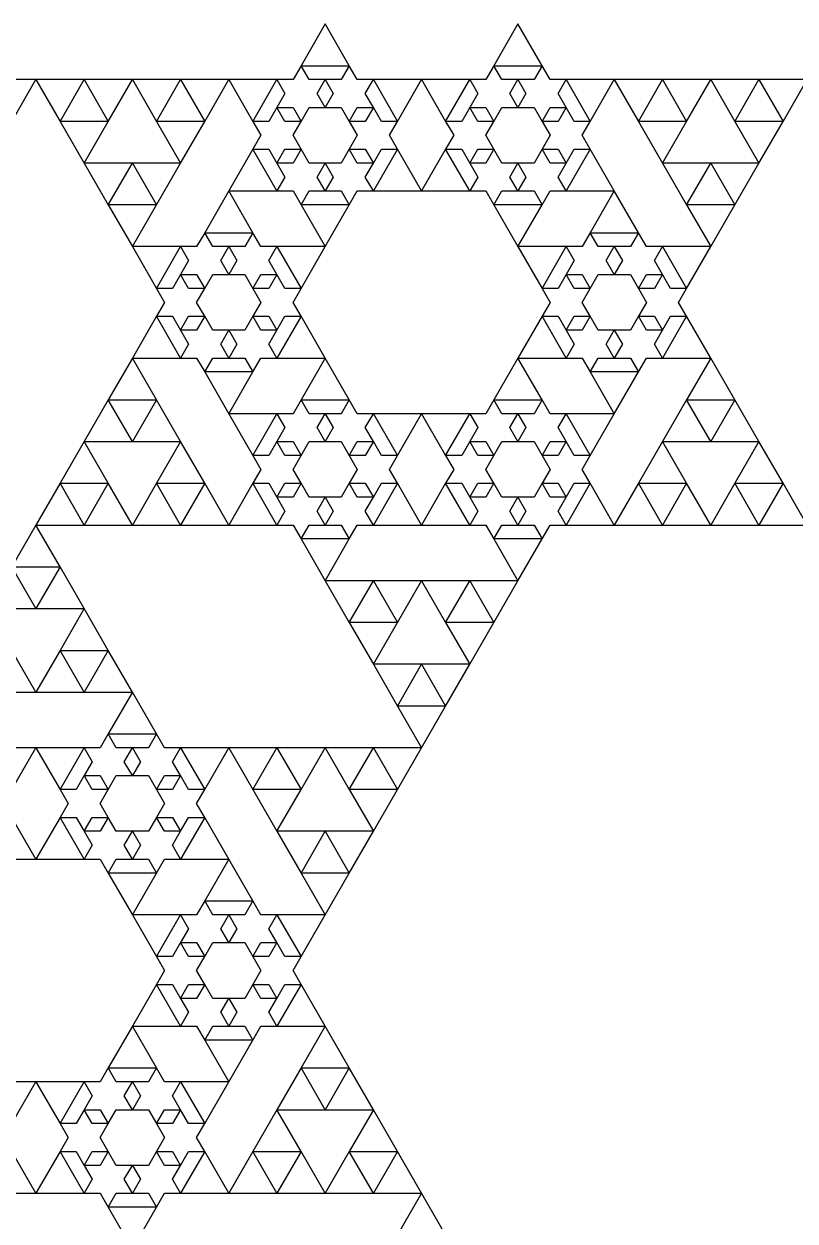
# Model space of a CAD drawing. Header units: metres. Extents: x -50 to 50, y -58 to 58.
# Drawn here: x -18.85 to -12.6, y 19.62 to 29.32 of the extents above; entities that cross this region are included whole.
import ezdxf

# ---------------------------------------------------------------- set-up
doc = ezdxf.new("R2010")
doc.units = ezdxf.units.M

msp = doc.modelspace()

# ---------------------------------------------------------------- linework, layer by layer
for p, q in [((-16.4062, 29.3185), (-16.6016, 28.9803)), ((-16.2109, 28.9803), (-16.4062, 29.3185)), ((-14.8438, 29.3185), (-15.0391, 28.9803)), ((-14.6484, 28.9803), (-14.8438, 29.3185)), ((-16.6016, 28.9803), (-16.6667, 28.8675)), ((-16.6016, 28.9803), (-16.2109, 28.9803)), ((-16.5365, 28.8675), (-16.6016, 28.9803)), ((-16.2109, 28.9803), (-16.276, 28.8675)), ((-16.1458, 28.8675), (-16.2109, 28.9803)), ((-15.0391, 28.9803), (-15.1042, 28.8675)), ((-15.0391, 28.9803), (-14.6484, 28.9803)), ((-14.974, 28.8675), (-15.0391, 28.9803)), ((-14.6484, 28.9803), (-14.7135, 28.8675)), ((-14.5833, 28.8675), (-14.6484, 28.9803)), ((-18.75, 28.8675), (-19.1406, 28.8675)), ((-18.9453, 28.5292), (-18.75, 28.8675)), ((-18.3594, 28.8675), (-18.75, 28.8675)), ((-18.75, 28.8675), (-18.5547, 28.5292)), ((-18.5547, 28.5292), (-18.3594, 28.8675)), ((-17.9688, 28.8675), (-18.3594, 28.8675)), ((-18.3594, 28.8675), (-18.1641, 28.5292)), ((-18.1641, 28.5292), (-17.9688, 28.8675)), ((-17.5781, 28.8675), (-17.9688, 28.8675)), ((-17.9688, 28.8675), (-17.7734, 28.5292)), ((-17.7734, 28.5292), (-17.5781, 28.8675)), ((-17.1875, 28.8675), (-17.5781, 28.8675)), ((-17.5781, 28.8675), (-17.3828, 28.5292)), ((-17.3828, 28.5292), (-17.1875, 28.8675)), ((-16.7969, 28.8675), (-17.1875, 28.8675)), ((-17.1875, 28.8675), (-16.9922, 28.5292)), ((-16.9922, 28.5292), (-16.7969, 28.8675)), ((-16.6667, 28.8675), (-16.7969, 28.8675)), ((-16.7969, 28.8675), (-16.7318, 28.7547)), ((-16.4062, 28.8675), (-16.5365, 28.8675)), ((-16.4714, 28.7547), (-16.4062, 28.8675)), ((-16.276, 28.8675), (-16.4062, 28.8675)), ((-16.4062, 28.8675), (-16.3411, 28.7547)), ((-16.0156, 28.8675), (-16.1458, 28.8675)), ((-16.0807, 28.7547), (-16.0156, 28.8675)), ((-15.625, 28.8675), (-16.0156, 28.8675)), ((-16.0156, 28.8675), (-15.8203, 28.5292)), ((-15.8203, 28.5292), (-15.625, 28.8675)), ((-15.2344, 28.8675), (-15.625, 28.8675)), ((-15.625, 28.8675), (-15.4297, 28.5292)), ((-15.4297, 28.5292), (-15.2344, 28.8675)), ((-15.1042, 28.8675), (-15.2344, 28.8675)), ((-15.2344, 28.8675), (-15.1693, 28.7547)), ((-14.8438, 28.8675), (-14.974, 28.8675)), ((-14.9089, 28.7547), (-14.8438, 28.8675)), ((-14.7135, 28.8675), (-14.8438, 28.8675)), ((-14.8438, 28.8675), (-14.7786, 28.7547)), ((-14.4531, 28.8675), (-14.5833, 28.8675)), ((-14.5182, 28.7547), (-14.4531, 28.8675)), ((-14.0625, 28.8675), (-14.4531, 28.8675)), ((-14.4531, 28.8675), (-14.2578, 28.5292)), ((-14.2578, 28.5292), (-14.0625, 28.8675)), ((-13.6719, 28.8675), (-14.0625, 28.8675)), ((-14.0625, 28.8675), (-13.8672, 28.5292)), ((-13.8672, 28.5292), (-13.6719, 28.8675)), ((-13.2812, 28.8675), (-13.6719, 28.8675)), ((-13.6719, 28.8675), (-13.4766, 28.5292)), ((-13.4766, 28.5292), (-13.2812, 28.8675)), ((-12.8906, 28.8675), (-13.2812, 28.8675)), ((-13.2812, 28.8675), (-13.0859, 28.5292)), ((-13.0859, 28.5292), (-12.8906, 28.8675)), ((-12.5, 28.8675), (-12.8906, 28.8675)), ((-12.8906, 28.8675), (-12.6953, 28.5292)), ((-12.6953, 28.5292), (-12.5, 28.8675)), ((-16.7318, 28.7547), (-16.7969, 28.642)), ((-16.4062, 28.642), (-16.4714, 28.7547)), ((-16.3411, 28.7547), (-16.4062, 28.642)), ((-16.0156, 28.642), (-16.0807, 28.7547)), ((-15.1693, 28.7547), (-15.2344, 28.642)), ((-14.8438, 28.642), (-14.9089, 28.7547)), ((-14.7786, 28.7547), (-14.8438, 28.642)), ((-14.4531, 28.642), (-14.5182, 28.7547)), ((-16.7969, 28.642), (-16.862, 28.5292)), ((-16.7969, 28.642), (-16.6667, 28.642)), ((-16.7318, 28.5292), (-16.7969, 28.642)), ((-16.6667, 28.642), (-16.6016, 28.5292)), ((-16.6016, 28.5292), (-16.5365, 28.642)), ((-16.5365, 28.642), (-16.4062, 28.642)), ((-16.4062, 28.642), (-16.276, 28.642)), ((-16.276, 28.642), (-16.2109, 28.5292)), ((-16.2109, 28.5292), (-16.1458, 28.642)), ((-16.1458, 28.642), (-16.0156, 28.642)), ((-16.0156, 28.642), (-16.0807, 28.5292)), ((-15.9505, 28.5292), (-16.0156, 28.642)), ((-15.2344, 28.642), (-15.2995, 28.5292)), ((-15.2344, 28.642), (-15.1042, 28.642)), ((-15.1693, 28.5292), (-15.2344, 28.642)), ((-15.1042, 28.642), (-15.0391, 28.5292)), ((-15.0391, 28.5292), (-14.974, 28.642)), ((-14.974, 28.642), (-14.8438, 28.642)), ((-14.8438, 28.642), (-14.7135, 28.642)), ((-14.7135, 28.642), (-14.6484, 28.5292)), ((-14.6484, 28.5292), (-14.5833, 28.642)), ((-14.5833, 28.642), (-14.4531, 28.642)), ((-14.4531, 28.642), (-14.5182, 28.5292)), ((-14.388, 28.5292), (-14.4531, 28.642)), ((-18.1641, 28.5292), (-18.5547, 28.5292)), ((-18.5547, 28.5292), (-18.3594, 28.1909)), ((-18.3594, 28.1909), (-18.1641, 28.5292)), ((-17.3828, 28.5292), (-17.7734, 28.5292)), ((-17.7734, 28.5292), (-17.5781, 28.1909)), ((-17.5781, 28.1909), (-17.3828, 28.5292)), ((-16.862, 28.5292), (-16.9922, 28.5292)), ((-16.9922, 28.5292), (-16.9271, 28.4165)), ((-16.6016, 28.5292), (-16.7318, 28.5292)), ((-16.6667, 28.4165), (-16.6016, 28.5292)), ((-16.0807, 28.5292), (-16.2109, 28.5292)), ((-16.2109, 28.5292), (-16.1458, 28.4165)), ((-15.8203, 28.5292), (-15.9505, 28.5292)), ((-15.8854, 28.4165), (-15.8203, 28.5292)), ((-15.2995, 28.5292), (-15.4297, 28.5292)), ((-15.4297, 28.5292), (-15.3646, 28.4165)), ((-15.0391, 28.5292), (-15.1693, 28.5292)), ((-15.1042, 28.4165), (-15.0391, 28.5292)), ((-14.5182, 28.5292), (-14.6484, 28.5292)), ((-14.6484, 28.5292), (-14.5833, 28.4165)), ((-14.2578, 28.5292), (-14.388, 28.5292)), ((-14.3229, 28.4165), (-14.2578, 28.5292)), ((-13.4766, 28.5292), (-13.8672, 28.5292)), ((-13.8672, 28.5292), (-13.6719, 28.1909)), ((-13.6719, 28.1909), (-13.4766, 28.5292)), ((-12.6953, 28.5292), (-13.0859, 28.5292)), ((-13.0859, 28.5292), (-12.8906, 28.1909)), ((-12.8906, 28.1909), (-12.6953, 28.5292)), ((-16.9271, 28.4165), (-16.9922, 28.3037)), ((-16.6016, 28.3037), (-16.6667, 28.4165)), ((-16.1458, 28.4165), (-16.2109, 28.3037)), ((-15.8203, 28.3037), (-15.8854, 28.4165)), ((-15.3646, 28.4165), (-15.4297, 28.3037)), ((-15.0391, 28.3037), (-15.1042, 28.4165)), ((-14.5833, 28.4165), (-14.6484, 28.3037)), ((-14.2578, 28.3037), (-14.3229, 28.4165)), ((-16.9922, 28.3037), (-17.1875, 27.9654)), ((-16.9922, 28.3037), (-16.862, 28.3037)), ((-16.7969, 27.9654), (-16.9922, 28.3037)), ((-16.862, 28.3037), (-16.7969, 28.1909)), ((-16.7969, 28.1909), (-16.7318, 28.3037)), ((-16.7318, 28.3037), (-16.6016, 28.3037)), ((-16.6016, 28.3037), (-16.6667, 28.1909)), ((-16.5365, 28.1909), (-16.6016, 28.3037)), ((-16.2109, 28.3037), (-16.276, 28.1909)), ((-16.2109, 28.3037), (-16.0807, 28.3037)), ((-16.1458, 28.1909), (-16.2109, 28.3037)), ((-16.0807, 28.3037), (-16.0156, 28.1909)), ((-16.0156, 28.1909), (-15.9505, 28.3037)), ((-15.8203, 28.3037), (-16.0156, 27.9654)), ((-15.9505, 28.3037), (-15.8203, 28.3037)), ((-15.625, 27.9654), (-15.8203, 28.3037)), ((-15.4297, 28.3037), (-15.625, 27.9654)), ((-15.4297, 28.3037), (-15.2995, 28.3037)), ((-15.2344, 27.9654), (-15.4297, 28.3037)), ((-15.2995, 28.3037), (-15.2344, 28.1909)), ((-15.2344, 28.1909), (-15.1693, 28.3037)), ((-15.1693, 28.3037), (-15.0391, 28.3037)), ((-15.0391, 28.3037), (-15.1042, 28.1909)), ((-14.974, 28.1909), (-15.0391, 28.3037)), ((-14.6484, 28.3037), (-14.7135, 28.1909)), ((-14.6484, 28.3037), (-14.5182, 28.3037)), ((-14.5833, 28.1909), (-14.6484, 28.3037)), ((-14.5182, 28.3037), (-14.4531, 28.1909)), ((-14.4531, 28.1909), (-14.388, 28.3037)), ((-14.2578, 28.3037), (-14.4531, 27.9654)), ((-14.388, 28.3037), (-14.2578, 28.3037)), ((-14.0625, 27.9654), (-14.2578, 28.3037)), ((-17.9688, 28.1909), (-18.3594, 28.1909)), ((-18.3594, 28.1909), (-18.1641, 27.8526)), ((-18.1641, 27.8526), (-17.9688, 28.1909)), ((-17.5781, 28.1909), (-17.9688, 28.1909)), ((-17.9688, 28.1909), (-17.7734, 27.8526)), ((-17.7734, 27.8526), (-17.5781, 28.1909)), ((-16.6667, 28.1909), (-16.7969, 28.1909)), ((-16.7969, 28.1909), (-16.7318, 28.0782)), ((-16.4062, 28.1909), (-16.5365, 28.1909)), ((-16.4714, 28.0782), (-16.4062, 28.1909)), ((-16.276, 28.1909), (-16.4062, 28.1909)), ((-16.4062, 28.1909), (-16.3411, 28.0782)), ((-16.0156, 28.1909), (-16.1458, 28.1909)), ((-16.0807, 28.0782), (-16.0156, 28.1909)), ((-15.1042, 28.1909), (-15.2344, 28.1909)), ((-15.2344, 28.1909), (-15.1693, 28.0782)), ((-14.8438, 28.1909), (-14.974, 28.1909)), ((-14.9089, 28.0782), (-14.8438, 28.1909)), ((-14.7135, 28.1909), (-14.8438, 28.1909)), ((-14.8438, 28.1909), (-14.7786, 28.0782)), ((-14.4531, 28.1909), (-14.5833, 28.1909)), ((-14.5182, 28.0782), (-14.4531, 28.1909)), ((-13.2812, 28.1909), (-13.6719, 28.1909)), ((-13.6719, 28.1909), (-13.4766, 27.8526)), ((-13.4766, 27.8526), (-13.2812, 28.1909)), ((-12.8906, 28.1909), (-13.2812, 28.1909)), ((-13.2812, 28.1909), (-13.0859, 27.8526)), ((-13.0859, 27.8526), (-12.8906, 28.1909)), ((-16.7318, 28.0782), (-16.7969, 27.9654)), ((-16.4062, 27.9654), (-16.4714, 28.0782)), ((-16.3411, 28.0782), (-16.4062, 27.9654)), ((-16.0156, 27.9654), (-16.0807, 28.0782)), ((-15.1693, 28.0782), (-15.2344, 27.9654)), ((-14.8438, 27.9654), (-14.9089, 28.0782)), ((-14.7786, 28.0782), (-14.8438, 27.9654)), ((-14.4531, 27.9654), (-14.5182, 28.0782)), ((-17.1875, 27.9654), (-17.3828, 27.6271)), ((-17.1875, 27.9654), (-16.7969, 27.9654)), ((-16.9922, 27.6271), (-17.1875, 27.9654)), ((-16.7969, 27.9654), (-16.6667, 27.9654)), ((-16.6667, 27.9654), (-16.6016, 27.8526)), ((-16.6016, 27.8526), (-16.5365, 27.9654)), ((-16.5365, 27.9654), (-16.4062, 27.9654)), ((-16.4062, 27.9654), (-16.276, 27.9654)), ((-16.276, 27.9654), (-16.2109, 27.8526)), ((-16.2109, 27.8526), (-16.1458, 27.9654)), ((-16.1458, 27.9654), (-16.0156, 27.9654)), ((-16.0156, 27.9654), (-15.625, 27.9654)), ((-15.625, 27.9654), (-15.2344, 27.9654)), ((-15.2344, 27.9654), (-15.1042, 27.9654)), ((-15.1042, 27.9654), (-15.0391, 27.8526)), ((-15.0391, 27.8526), (-14.974, 27.9654)), ((-14.974, 27.9654), (-14.8438, 27.9654)), ((-14.8438, 27.9654), (-14.7135, 27.9654)), ((-14.7135, 27.9654), (-14.6484, 27.8526)), ((-14.6484, 27.8526), (-14.5833, 27.9654)), ((-14.5833, 27.9654), (-14.4531, 27.9654)), ((-14.4531, 27.9654), (-14.0625, 27.9654)), ((-14.0625, 27.9654), (-14.2578, 27.6271)), ((-13.8672, 27.6271), (-14.0625, 27.9654)), ((-17.7734, 27.8526), (-18.1641, 27.8526)), ((-18.1641, 27.8526), (-17.9688, 27.5144)), ((-17.9688, 27.5144), (-17.7734, 27.8526)), ((-16.2109, 27.8526), (-16.6016, 27.8526)), ((-16.6016, 27.8526), (-16.4062, 27.5144)), ((-16.4062, 27.5144), (-16.2109, 27.8526)), ((-14.6484, 27.8526), (-15.0391, 27.8526)), ((-15.0391, 27.8526), (-14.8438, 27.5144)), ((-14.8438, 27.5144), (-14.6484, 27.8526)), ((-13.0859, 27.8526), (-13.4766, 27.8526)), ((-13.4766, 27.8526), (-13.2812, 27.5144)), ((-13.2812, 27.5144), (-13.0859, 27.8526)), ((-17.3828, 27.6271), (-17.4479, 27.5143)), ((-17.3828, 27.6271), (-16.9922, 27.6271)), ((-17.3177, 27.5143), (-17.3828, 27.6271)), ((-16.9922, 27.6271), (-17.0573, 27.5143)), ((-16.9271, 27.5143), (-16.9922, 27.6271)), ((-14.2578, 27.6271), (-14.3229, 27.5143)), ((-14.2578, 27.6271), (-13.8672, 27.6271)), ((-14.1927, 27.5143), (-14.2578, 27.6271)), ((-13.8672, 27.6271), (-13.9323, 27.5143)), ((-13.8021, 27.5143), (-13.8672, 27.6271)), ((-17.5781, 27.5143), (-17.9688, 27.5143)), ((-17.9688, 27.5143), (-17.7734, 27.1761)), ((-17.7734, 27.1761), (-17.5781, 27.5143)), ((-17.4479, 27.5143), (-17.5781, 27.5143)), ((-17.5781, 27.5143), (-17.513, 27.4016)), ((-17.1875, 27.5143), (-17.3177, 27.5143)), ((-17.2526, 27.4016), (-17.1875, 27.5143)), ((-17.0573, 27.5143), (-17.1875, 27.5143)), ((-17.1875, 27.5143), (-17.1224, 27.4016)), ((-16.7969, 27.5143), (-16.9271, 27.5143)), ((-16.862, 27.4016), (-16.7969, 27.5143)), ((-16.4062, 27.5143), (-16.7969, 27.5143)), ((-16.7969, 27.5143), (-16.6016, 27.1761)), ((-16.6016, 27.1761), (-16.4062, 27.5143)), ((-14.4531, 27.5143), (-14.8438, 27.5143)), ((-14.8438, 27.5143), (-14.6484, 27.1761)), ((-14.6484, 27.1761), (-14.4531, 27.5143)), ((-14.3229, 27.5143), (-14.4531, 27.5143)), ((-14.4531, 27.5143), (-14.388, 27.4016)), ((-14.0625, 27.5143), (-14.1927, 27.5143)), ((-14.1276, 27.4016), (-14.0625, 27.5143)), ((-13.9323, 27.5143), (-14.0625, 27.5143)), ((-14.0625, 27.5143), (-13.9974, 27.4016)), ((-13.6719, 27.5143), (-13.8021, 27.5143)), ((-13.737, 27.4016), (-13.6719, 27.5143)), ((-13.2812, 27.5143), (-13.6719, 27.5143)), ((-13.6719, 27.5143), (-13.4766, 27.1761)), ((-13.4766, 27.1761), (-13.2812, 27.5143)), ((-17.513, 27.4016), (-17.5781, 27.2888)), ((-17.1875, 27.2888), (-17.2526, 27.4016)), ((-17.1224, 27.4016), (-17.1875, 27.2888)), ((-16.7969, 27.2888), (-16.862, 27.4016)), ((-14.388, 27.4016), (-14.4531, 27.2888)), ((-14.0625, 27.2888), (-14.1276, 27.4016)), ((-13.9974, 27.4016), (-14.0625, 27.2888)), ((-13.6719, 27.2888), (-13.737, 27.4016)), ((-17.5781, 27.2888), (-17.6432, 27.1761)), ((-17.5781, 27.2888), (-17.4479, 27.2888)), ((-17.513, 27.1761), (-17.5781, 27.2888)), ((-17.4479, 27.2888), (-17.3828, 27.1761)), ((-17.3828, 27.1761), (-17.3177, 27.2888)), ((-17.3177, 27.2888), (-17.1875, 27.2888)), ((-17.1875, 27.2888), (-17.0573, 27.2888)), ((-17.0573, 27.2888), (-16.9922, 27.1761)), ((-16.9922, 27.1761), (-16.9271, 27.2888)), ((-16.9271, 27.2888), (-16.7969, 27.2888)), ((-16.7969, 27.2888), (-16.862, 27.1761)), ((-16.7318, 27.1761), (-16.7969, 27.2888)), ((-14.4531, 27.2888), (-14.5182, 27.1761)), ((-14.4531, 27.2888), (-14.3229, 27.2888)), ((-14.388, 27.1761), (-14.4531, 27.2888)), ((-14.3229, 27.2888), (-14.2578, 27.1761)), ((-14.2578, 27.1761), (-14.1927, 27.2888)), ((-14.1927, 27.2888), (-14.0625, 27.2888)), ((-14.0625, 27.2888), (-13.9323, 27.2888)), ((-13.9323, 27.2888), (-13.8672, 27.1761)), ((-13.8672, 27.1761), (-13.8021, 27.2888)), ((-13.8021, 27.2888), (-13.6719, 27.2888)), ((-13.6719, 27.2888), (-13.737, 27.1761)), ((-13.6068, 27.1761), (-13.6719, 27.2888)), ((-17.6432, 27.1761), (-17.7734, 27.1761)), ((-17.7734, 27.1761), (-17.7083, 27.0633)), ((-17.3828, 27.1761), (-17.513, 27.1761)), ((-17.4479, 27.0633), (-17.3828, 27.1761)), ((-16.862, 27.1761), (-16.9922, 27.1761)), ((-16.9922, 27.1761), (-16.9271, 27.0633)), ((-16.6016, 27.1761), (-16.7318, 27.1761)), ((-16.6667, 27.0633), (-16.6016, 27.1761)), ((-14.5182, 27.1761), (-14.6484, 27.1761)), ((-14.6484, 27.1761), (-14.5833, 27.0633)), ((-14.2578, 27.1761), (-14.388, 27.1761)), ((-14.3229, 27.0633), (-14.2578, 27.1761)), ((-13.737, 27.1761), (-13.8672, 27.1761)), ((-13.8672, 27.1761), (-13.8021, 27.0633)), ((-13.4766, 27.1761), (-13.6068, 27.1761)), ((-13.5417, 27.0633), (-13.4766, 27.1761)), ((-17.7083, 27.0633), (-17.7734, 26.9505)), ((-17.3828, 26.9505), (-17.4479, 27.0633)), ((-16.9271, 27.0633), (-16.9922, 26.9505)), ((-16.6016, 26.9505), (-16.6667, 27.0633)), ((-14.5833, 27.0633), (-14.6484, 26.9505)), ((-14.2578, 26.9505), (-14.3229, 27.0633)), ((-13.8021, 27.0633), (-13.8672, 26.9505)), ((-13.4766, 26.9505), (-13.5417, 27.0633)), ((-17.7734, 26.9505), (-17.9688, 26.6122)), ((-17.7734, 26.9505), (-17.6432, 26.9505)), ((-17.5781, 26.6122), (-17.7734, 26.9505)), ((-17.6432, 26.9505), (-17.5781, 26.8378)), ((-17.5781, 26.8378), (-17.513, 26.9505)), ((-17.513, 26.9505), (-17.3828, 26.9505)), ((-17.3828, 26.9505), (-17.4479, 26.8378)), ((-17.3177, 26.8378), (-17.3828, 26.9505)), ((-16.9922, 26.9505), (-17.0573, 26.8378)), ((-16.9922, 26.9505), (-16.862, 26.9505)), ((-16.9271, 26.8378), (-16.9922, 26.9505)), ((-16.862, 26.9505), (-16.7969, 26.8378)), ((-16.7969, 26.8378), (-16.7318, 26.9505)), ((-16.6016, 26.9505), (-16.7969, 26.6122)), ((-16.7318, 26.9505), (-16.6016, 26.9505)), ((-16.4062, 26.6122), (-16.6016, 26.9505)), ((-14.6484, 26.9505), (-14.8438, 26.6122)), ((-14.6484, 26.9505), (-14.5182, 26.9505)), ((-14.4531, 26.6122), (-14.6484, 26.9505)), ((-14.5182, 26.9505), (-14.4531, 26.8378)), ((-14.4531, 26.8378), (-14.388, 26.9505)), ((-14.388, 26.9505), (-14.2578, 26.9505)), ((-14.2578, 26.9505), (-14.3229, 26.8378)), ((-14.1927, 26.8378), (-14.2578, 26.9505)), ((-13.8672, 26.9505), (-13.9323, 26.8378)), ((-13.8672, 26.9505), (-13.737, 26.9505)), ((-13.8021, 26.8378), (-13.8672, 26.9505)), ((-13.737, 26.9505), (-13.6719, 26.8378)), ((-13.6719, 26.8378), (-13.6068, 26.9505)), ((-13.4766, 26.9505), (-13.6719, 26.6122)), ((-13.6068, 26.9505), (-13.4766, 26.9505)), ((-13.2812, 26.6122), (-13.4766, 26.9505)), ((-17.4479, 26.8378), (-17.5781, 26.8378)), ((-17.5781, 26.8378), (-17.513, 26.725)), ((-17.1875, 26.8378), (-17.3177, 26.8378)), ((-17.2526, 26.725), (-17.1875, 26.8378)), ((-17.0573, 26.8378), (-17.1875, 26.8378)), ((-17.1875, 26.8378), (-17.1224, 26.725)), ((-16.7969, 26.8378), (-16.9271, 26.8378)), ((-16.862, 26.725), (-16.7969, 26.8378)), ((-14.3229, 26.8378), (-14.4531, 26.8378)), ((-14.4531, 26.8378), (-14.388, 26.725)), ((-14.0625, 26.8378), (-14.1927, 26.8378)), ((-14.1276, 26.725), (-14.0625, 26.8378)), ((-13.9323, 26.8378), (-14.0625, 26.8378)), ((-14.0625, 26.8378), (-13.9974, 26.725)), ((-13.6719, 26.8378), (-13.8021, 26.8378)), ((-13.737, 26.725), (-13.6719, 26.8378)), ((-17.513, 26.725), (-17.5781, 26.6122)), ((-17.1875, 26.6122), (-17.2526, 26.725)), ((-17.1224, 26.725), (-17.1875, 26.6122)), ((-16.7969, 26.6122), (-16.862, 26.725)), ((-14.388, 26.725), (-14.4531, 26.6122)), ((-14.0625, 26.6122), (-14.1276, 26.725)), ((-13.9974, 26.725), (-14.0625, 26.6122)), ((-13.6719, 26.6122), (-13.737, 26.725)), ((-17.9688, 26.6122), (-18.1641, 26.2739)), ((-17.9688, 26.6122), (-17.5781, 26.6122)), ((-17.7734, 26.2739), (-17.9688, 26.6122)), ((-17.5781, 26.6122), (-17.4479, 26.6122)), ((-17.4479, 26.6122), (-17.3828, 26.4995)), ((-17.3828, 26.4995), (-17.3177, 26.6122)), ((-17.3177, 26.6122), (-17.1875, 26.6122)), ((-17.1875, 26.6122), (-17.0573, 26.6122)), ((-17.0573, 26.6122), (-16.9922, 26.4995)), ((-16.9922, 26.4995), (-16.9271, 26.6122)), ((-16.9271, 26.6122), (-16.7969, 26.6122)), ((-16.7969, 26.6122), (-16.4062, 26.6122)), ((-16.4062, 26.6122), (-16.6016, 26.2739)), ((-16.2109, 26.2739), (-16.4062, 26.6122)), ((-14.8438, 26.6122), (-15.0391, 26.2739)), ((-14.8438, 26.6122), (-14.4531, 26.6122)), ((-14.6484, 26.2739), (-14.8438, 26.6122)), ((-14.4531, 26.6122), (-14.3229, 26.6122)), ((-14.3229, 26.6122), (-14.2578, 26.4995)), ((-14.2578, 26.4995), (-14.1927, 26.6122)), ((-14.1927, 26.6122), (-14.0625, 26.6122)), ((-14.0625, 26.6122), (-13.9323, 26.6122)), ((-13.9323, 26.6122), (-13.8672, 26.4995)), ((-13.8672, 26.4995), (-13.8021, 26.6122)), ((-13.8021, 26.6122), (-13.6719, 26.6122)), ((-13.6719, 26.6122), (-13.2812, 26.6122)), ((-13.2812, 26.6122), (-13.4766, 26.2739)), ((-13.0859, 26.2739), (-13.2812, 26.6122)), ((-16.9922, 26.4995), (-17.3828, 26.4995)), ((-17.3828, 26.4995), (-17.1875, 26.1612)), ((-17.1875, 26.1612), (-16.9922, 26.4995)), ((-13.8672, 26.4995), (-14.2578, 26.4995)), ((-14.2578, 26.4995), (-14.0625, 26.1612)), ((-14.0625, 26.1612), (-13.8672, 26.4995)), ((-18.1641, 26.2739), (-18.3594, 25.9356)), ((-18.1641, 26.2739), (-17.7734, 26.2739)), ((-17.9688, 25.9356), (-18.1641, 26.2739)), ((-17.7734, 26.2739), (-17.9688, 25.9356)), ((-17.5781, 25.9356), (-17.7734, 26.2739)), ((-16.6016, 26.2739), (-16.6667, 26.1612)), ((-16.6016, 26.2739), (-16.2109, 26.2739)), ((-16.5365, 26.1612), (-16.6016, 26.2739)), ((-16.2109, 26.2739), (-16.276, 26.1612)), ((-16.1458, 26.1612), (-16.2109, 26.2739)), ((-15.0391, 26.2739), (-15.1042, 26.1612)), ((-15.0391, 26.2739), (-14.6484, 26.2739)), ((-14.974, 26.1612), (-15.0391, 26.2739)), ((-14.6484, 26.2739), (-14.7135, 26.1612)), ((-14.5833, 26.1612), (-14.6484, 26.2739)), ((-13.4766, 26.2739), (-13.6719, 25.9356)), ((-13.4766, 26.2739), (-13.0859, 26.2739)), ((-13.2812, 25.9356), (-13.4766, 26.2739)), ((-13.0859, 26.2739), (-13.2812, 25.9356)), ((-12.8906, 25.9356), (-13.0859, 26.2739)), ((-16.7969, 26.1612), (-17.1875, 26.1612)), ((-17.1875, 26.1612), (-16.9922, 25.8229)), ((-16.9922, 25.8229), (-16.7969, 26.1612)), ((-16.6667, 26.1612), (-16.7969, 26.1612)), ((-16.7969, 26.1612), (-16.7318, 26.0484)), ((-16.4062, 26.1612), (-16.5365, 26.1612)), ((-16.4714, 26.0484), (-16.4062, 26.1612)), ((-16.276, 26.1612), (-16.4062, 26.1612)), ((-16.4062, 26.1612), (-16.3411, 26.0484)), ((-16.0156, 26.1612), (-16.1458, 26.1612)), ((-16.0807, 26.0484), (-16.0156, 26.1612)), ((-15.625, 26.1612), (-16.0156, 26.1612)), ((-16.0156, 26.1612), (-15.8203, 25.8229)), ((-15.8203, 25.8229), (-15.625, 26.1612)), ((-15.2344, 26.1612), (-15.625, 26.1612)), ((-15.625, 26.1612), (-15.4297, 25.8229)), ((-15.4297, 25.8229), (-15.2344, 26.1612)), ((-15.1042, 26.1612), (-15.2344, 26.1612)), ((-15.2344, 26.1612), (-15.1693, 26.0484)), ((-14.8438, 26.1612), (-14.974, 26.1612)), ((-14.9089, 26.0484), (-14.8438, 26.1612)), ((-14.7135, 26.1612), (-14.8438, 26.1612)), ((-14.8438, 26.1612), (-14.7786, 26.0484)), ((-14.4531, 26.1612), (-14.5833, 26.1612)), ((-14.5182, 26.0484), (-14.4531, 26.1612)), ((-14.0625, 26.1612), (-14.4531, 26.1612)), ((-14.4531, 26.1612), (-14.2578, 25.8229)), ((-14.2578, 25.8229), (-14.0625, 26.1612)), ((-16.7318, 26.0484), (-16.7969, 25.9356)), ((-16.4062, 25.9356), (-16.4714, 26.0484)), ((-16.3411, 26.0484), (-16.4062, 25.9356)), ((-16.0156, 25.9356), (-16.0807, 26.0484)), ((-15.1693, 26.0484), (-15.2344, 25.9356)), ((-14.8438, 25.9356), (-14.9089, 26.0484)), ((-14.7786, 26.0484), (-14.8438, 25.9356)), ((-14.4531, 25.9356), (-14.5182, 26.0484)), ((-18.3594, 25.9356), (-18.5547, 25.5974)), ((-18.3594, 25.9356), (-17.9688, 25.9356)), ((-18.1641, 25.5974), (-18.3594, 25.9356)), ((-17.9688, 25.9356), (-17.5781, 25.9356)), ((-17.5781, 25.9356), (-17.7734, 25.5974)), ((-17.3828, 25.5974), (-17.5781, 25.9356)), ((-16.7969, 25.9356), (-16.862, 25.8229)), ((-16.7969, 25.9356), (-16.6667, 25.9356)), ((-16.7318, 25.8229), (-16.7969, 25.9356)), ((-16.6667, 25.9356), (-16.6016, 25.8229)), ((-16.6016, 25.8229), (-16.5365, 25.9356)), ((-16.5365, 25.9356), (-16.4062, 25.9356)), ((-16.4062, 25.9356), (-16.276, 25.9356)), ((-16.276, 25.9356), (-16.2109, 25.8229)), ((-16.2109, 25.8229), (-16.1458, 25.9356)), ((-16.1458, 25.9356), (-16.0156, 25.9356)), ((-16.0156, 25.9356), (-16.0807, 25.8229)), ((-15.9505, 25.8229), (-16.0156, 25.9356)), ((-15.2344, 25.9356), (-15.2995, 25.8229)), ((-15.2344, 25.9356), (-15.1042, 25.9356)), ((-15.1693, 25.8229), (-15.2344, 25.9356)), ((-15.1042, 25.9356), (-15.0391, 25.8229)), ((-15.0391, 25.8229), (-14.974, 25.9356)), ((-14.974, 25.9356), (-14.8438, 25.9356)), ((-14.8438, 25.9356), (-14.7135, 25.9356)), ((-14.7135, 25.9356), (-14.6484, 25.8229)), ((-14.6484, 25.8229), (-14.5833, 25.9356)), ((-14.5833, 25.9356), (-14.4531, 25.9356)), ((-14.4531, 25.9356), (-14.5182, 25.8229)), ((-14.388, 25.8229), (-14.4531, 25.9356)), ((-13.6719, 25.9356), (-13.8672, 25.5974)), ((-13.6719, 25.9356), (-13.2812, 25.9356)), ((-13.4766, 25.5974), (-13.6719, 25.9356)), ((-13.2812, 25.9356), (-12.8906, 25.9356)), ((-12.8906, 25.9356), (-13.0859, 25.5974)), ((-12.6953, 25.5974), (-12.8906, 25.9356)), ((-16.862, 25.8229), (-16.9922, 25.8229)), ((-16.9922, 25.8229), (-16.9271, 25.7101)), ((-16.6016, 25.8229), (-16.7318, 25.8229)), ((-16.6667, 25.7101), (-16.6016, 25.8229)), ((-16.0807, 25.8229), (-16.2109, 25.8229)), ((-16.2109, 25.8229), (-16.1458, 25.7101)), ((-15.8203, 25.8229), (-15.9505, 25.8229)), ((-15.8854, 25.7101), (-15.8203, 25.8229)), ((-15.2995, 25.8229), (-15.4297, 25.8229)), ((-15.4297, 25.8229), (-15.3646, 25.7101)), ((-15.0391, 25.8229), (-15.1693, 25.8229)), ((-15.1042, 25.7101), (-15.0391, 25.8229)), ((-14.5182, 25.8229), (-14.6484, 25.8229)), ((-14.6484, 25.8229), (-14.5833, 25.7101)), ((-14.2578, 25.8229), (-14.388, 25.8229)), ((-14.3229, 25.7101), (-14.2578, 25.8229)), ((-16.9271, 25.7101), (-16.9922, 25.5974)), ((-16.6016, 25.5974), (-16.6667, 25.7101)), ((-16.1458, 25.7101), (-16.2109, 25.5974)), ((-15.8203, 25.5974), (-15.8854, 25.7101)), ((-15.3646, 25.7101), (-15.4297, 25.5974)), ((-15.0391, 25.5974), (-15.1042, 25.7101)), ((-14.5833, 25.7101), (-14.6484, 25.5974)), ((-14.2578, 25.5974), (-14.3229, 25.7101)), ((-18.5547, 25.5974), (-18.75, 25.2591)), ((-18.5547, 25.5974), (-18.1641, 25.5974)), ((-18.3594, 25.2591), (-18.5547, 25.5974)), ((-18.1641, 25.5974), (-18.3594, 25.2591)), ((-17.9688, 25.2591), (-18.1641, 25.5974)), ((-17.7734, 25.5974), (-17.9688, 25.2591)), ((-17.7734, 25.5974), (-17.3828, 25.5974)), ((-17.5781, 25.2591), (-17.7734, 25.5974)), ((-17.3828, 25.5974), (-17.5781, 25.2591)), ((-17.1875, 25.2591), (-17.3828, 25.5974)), ((-16.9922, 25.5974), (-17.1875, 25.2591)), ((-16.9922, 25.5974), (-16.862, 25.5974)), ((-16.7969, 25.2591), (-16.9922, 25.5974)), ((-16.862, 25.5974), (-16.7969, 25.4846)), ((-16.7969, 25.4846), (-16.7318, 25.5974)), ((-16.7318, 25.5974), (-16.6016, 25.5974)), ((-16.6016, 25.5974), (-16.6667, 25.4846)), ((-16.5365, 25.4846), (-16.6016, 25.5974)), ((-16.2109, 25.5974), (-16.276, 25.4846)), ((-16.2109, 25.5974), (-16.0807, 25.5974)), ((-16.1458, 25.4846), (-16.2109, 25.5974)), ((-16.0807, 25.5974), (-16.0156, 25.4846)), ((-16.0156, 25.4846), (-15.9505, 25.5974)), ((-15.8203, 25.5974), (-16.0156, 25.2591)), ((-15.9505, 25.5974), (-15.8203, 25.5974)), ((-15.625, 25.2591), (-15.8203, 25.5974)), ((-15.4297, 25.5974), (-15.625, 25.2591)), ((-15.4297, 25.5974), (-15.2995, 25.5974)), ((-15.2344, 25.2591), (-15.4297, 25.5974)), ((-15.2995, 25.5974), (-15.2344, 25.4846)), ((-15.2344, 25.4846), (-15.1693, 25.5974)), ((-15.1693, 25.5974), (-15.0391, 25.5974)), ((-15.0391, 25.5974), (-15.1042, 25.4846)), ((-14.974, 25.4846), (-15.0391, 25.5974)), ((-14.6484, 25.5974), (-14.7135, 25.4846)), ((-14.6484, 25.5974), (-14.5182, 25.5974)), ((-14.5833, 25.4846), (-14.6484, 25.5974)), ((-14.5182, 25.5974), (-14.4531, 25.4846)), ((-14.4531, 25.4846), (-14.388, 25.5974)), ((-14.2578, 25.5974), (-14.4531, 25.2591)), ((-14.388, 25.5974), (-14.2578, 25.5974)), ((-14.0625, 25.2591), (-14.2578, 25.5974)), ((-13.8672, 25.5974), (-14.0625, 25.2591)), ((-13.8672, 25.5974), (-13.4766, 25.5974)), ((-13.6719, 25.2591), (-13.8672, 25.5974)), ((-13.4766, 25.5974), (-13.6719, 25.2591)), ((-13.2812, 25.2591), (-13.4766, 25.5974)), ((-13.0859, 25.5974), (-13.2812, 25.2591)), ((-13.0859, 25.5974), (-12.6953, 25.5974)), ((-12.8906, 25.2591), (-13.0859, 25.5974)), ((-12.6953, 25.5974), (-12.8906, 25.2591)), ((-12.5, 25.2591), (-12.6953, 25.5974)), ((-16.6667, 25.4846), (-16.7969, 25.4846)), ((-16.7969, 25.4846), (-16.7318, 25.3718)), ((-16.4062, 25.4846), (-16.5365, 25.4846)), ((-16.4714, 25.3718), (-16.4062, 25.4846)), ((-16.276, 25.4846), (-16.4062, 25.4846)), ((-16.4062, 25.4846), (-16.3411, 25.3718)), ((-16.0156, 25.4846), (-16.1458, 25.4846)), ((-16.0807, 25.3718), (-16.0156, 25.4846)), ((-15.1042, 25.4846), (-15.2344, 25.4846)), ((-15.2344, 25.4846), (-15.1693, 25.3718)), ((-14.8438, 25.4846), (-14.974, 25.4846)), ((-14.9089, 25.3718), (-14.8438, 25.4846)), ((-14.7135, 25.4846), (-14.8438, 25.4846)), ((-14.8438, 25.4846), (-14.7786, 25.3718)), ((-14.4531, 25.4846), (-14.5833, 25.4846)), ((-14.5182, 25.3718), (-14.4531, 25.4846)), ((-16.7318, 25.3718), (-16.7969, 25.2591)), ((-16.4062, 25.2591), (-16.4714, 25.3718)), ((-16.3411, 25.3718), (-16.4062, 25.2591)), ((-16.0156, 25.2591), (-16.0807, 25.3718)), ((-15.1693, 25.3718), (-15.2344, 25.2591)), ((-14.8438, 25.2591), (-14.9089, 25.3718)), ((-14.7786, 25.3718), (-14.8438, 25.2591)), ((-14.4531, 25.2591), (-14.5182, 25.3718)), ((-18.75, 25.259), (-18.9453, 24.9208)), ((-18.75, 25.2591), (-18.3594, 25.2591)), ((-18.5547, 24.9208), (-18.75, 25.259)), ((-18.3594, 25.2591), (-17.9688, 25.2591)), ((-17.9688, 25.2591), (-17.5781, 25.2591)), ((-17.5781, 25.2591), (-17.1875, 25.2591)), ((-17.1875, 25.2591), (-16.7969, 25.2591)), ((-16.7969, 25.2591), (-16.6667, 25.2591)), ((-16.6667, 25.2591), (-16.6016, 25.1463)), ((-16.6016, 25.1463), (-16.5365, 25.2591)), ((-16.5365, 25.2591), (-16.4062, 25.2591)), ((-16.4062, 25.2591), (-16.276, 25.2591)), ((-16.276, 25.2591), (-16.2109, 25.1463)), ((-16.2109, 25.1463), (-16.1458, 25.2591)), ((-16.1458, 25.2591), (-16.0156, 25.2591)), ((-16.0156, 25.2591), (-15.625, 25.2591)), ((-15.625, 25.2591), (-15.2344, 25.2591)), ((-15.2344, 25.2591), (-15.1042, 25.2591)), ((-15.1042, 25.2591), (-15.0391, 25.1463)), ((-15.0391, 25.1463), (-14.974, 25.2591)), ((-14.974, 25.2591), (-14.8438, 25.2591)), ((-14.8438, 25.2591), (-14.7135, 25.2591)), ((-14.7135, 25.2591), (-14.6484, 25.1463)), ((-14.6484, 25.1463), (-14.5833, 25.2591)), ((-14.5833, 25.2591), (-14.4531, 25.2591)), ((-14.4531, 25.2591), (-14.0625, 25.2591)), ((-14.0625, 25.2591), (-13.6719, 25.2591)), ((-13.6719, 25.2591), (-13.2812, 25.2591)), ((-13.2812, 25.2591), (-12.8906, 25.2591)), ((-12.8906, 25.2591), (-12.5, 25.2591)), ((-16.2109, 25.1463), (-16.6016, 25.1463)), ((-16.6016, 25.1463), (-16.4062, 24.808)), ((-16.4062, 24.808), (-16.2109, 25.1463)), ((-14.6484, 25.1463), (-15.0391, 25.1463)), ((-15.0391, 25.1463), (-14.8438, 24.808)), ((-14.8438, 24.808), (-14.6484, 25.1463)), ((-18.9453, 24.9208), (-18.5547, 24.9208)), ((-18.75, 24.5825), (-18.9453, 24.9208)), ((-18.5547, 24.9208), (-18.75, 24.5825)), ((-18.3594, 24.5825), (-18.5547, 24.9208)), ((-16.0156, 24.808), (-16.4062, 24.808)), ((-16.4062, 24.808), (-16.2109, 24.4697)), ((-16.2109, 24.4697), (-16.0156, 24.808)), ((-15.625, 24.808), (-16.0156, 24.808)), ((-16.0156, 24.808), (-15.8203, 24.4697)), ((-15.8203, 24.4697), (-15.625, 24.808)), ((-15.2344, 24.808), (-15.625, 24.808)), ((-15.625, 24.808), (-15.4297, 24.4697)), ((-15.4297, 24.4697), (-15.2344, 24.808)), ((-14.8438, 24.808), (-15.2344, 24.808)), ((-15.2344, 24.808), (-15.0391, 24.4697)), ((-15.0391, 24.4697), (-14.8438, 24.808)), ((-19.1406, 24.5825), (-18.75, 24.5825)), ((-18.75, 24.5825), (-18.3594, 24.5825)), ((-18.3594, 24.5825), (-18.5547, 24.2442)), ((-18.1641, 24.2442), (-18.3594, 24.5825)), ((-15.8203, 24.4697), (-16.2109, 24.4697)), ((-16.2109, 24.4697), (-16.0156, 24.1314)), ((-16.0156, 24.1314), (-15.8203, 24.4697)), ((-15.0391, 24.4697), (-15.4297, 24.4697)), ((-15.4297, 24.4697), (-15.2344, 24.1314)), ((-15.2344, 24.1314), (-15.0391, 24.4697)), ((-18.75, 23.9059), (-18.9453, 24.2442)), ((-18.5547, 24.2442), (-18.75, 23.9059)), ((-18.5547, 24.2442), (-18.1641, 24.2442)), ((-18.3594, 23.9059), (-18.5547, 24.2442)), ((-18.1641, 24.2442), (-18.3594, 23.9059)), ((-17.9688, 23.9059), (-18.1641, 24.2442)), ((-15.625, 24.1314), (-16.0156, 24.1314)), ((-16.0156, 24.1314), (-15.8203, 23.7932)), ((-15.8203, 23.7932), (-15.625, 24.1314)), ((-15.2344, 24.1314), (-15.625, 24.1314)), ((-15.625, 24.1314), (-15.4297, 23.7932)), ((-15.4297, 23.7932), (-15.2344, 24.1314)), ((-19.1406, 23.9059), (-18.75, 23.9059)), ((-18.75, 23.9059), (-18.3594, 23.9059)), ((-18.3594, 23.9059), (-17.9688, 23.9059)), ((-17.9688, 23.9059), (-18.1641, 23.5676)), ((-17.7734, 23.5676), (-17.9688, 23.9059)), ((-15.4297, 23.7932), (-15.8203, 23.7932)), ((-15.8203, 23.7932), (-15.625, 23.4549)), ((-15.625, 23.4549), (-15.4297, 23.7932)), ((-18.1641, 23.5676), (-18.2292, 23.4548)), ((-18.1641, 23.5676), (-17.7734, 23.5676)), ((-18.099, 23.4548), (-18.1641, 23.5676)), ((-17.7734, 23.5676), (-17.8385, 23.4548)), ((-17.7083, 23.4548), (-17.7734, 23.5676)), ((-18.75, 23.4548), (-19.1406, 23.4548)), ((-18.9453, 23.1166), (-18.75, 23.4548)), ((-18.3594, 23.4548), (-18.75, 23.4548)), ((-18.75, 23.4548), (-18.5547, 23.1166)), ((-18.5547, 23.1166), (-18.3594, 23.4548)), ((-18.2292, 23.4548), (-18.3594, 23.4548)), ((-18.3594, 23.4548), (-18.2943, 23.3421)), ((-17.9688, 23.4548), (-18.099, 23.4548)), ((-18.0339, 23.3421), (-17.9688, 23.4548)), ((-17.8385, 23.4548), (-17.9688, 23.4548)), ((-17.9688, 23.4548), (-17.9036, 23.3421)), ((-17.5781, 23.4548), (-17.7083, 23.4548)), ((-17.6432, 23.3421), (-17.5781, 23.4548)), ((-17.1875, 23.4548), (-17.5781, 23.4548)), ((-17.5781, 23.4548), (-17.3828, 23.1166)), ((-17.3828, 23.1166), (-17.1875, 23.4548)), ((-16.7969, 23.4548), (-17.1875, 23.4548)), ((-17.1875, 23.4548), (-16.9922, 23.1166)), ((-16.9922, 23.1166), (-16.7969, 23.4548)), ((-16.4062, 23.4548), (-16.7969, 23.4548)), ((-16.7969, 23.4548), (-16.6016, 23.1166)), ((-16.6016, 23.1166), (-16.4062, 23.4548)), ((-16.0156, 23.4548), (-16.4062, 23.4548)), ((-16.4062, 23.4548), (-16.2109, 23.1166)), ((-16.2109, 23.1166), (-16.0156, 23.4548)), ((-15.625, 23.4548), (-16.0156, 23.4548)), ((-16.0156, 23.4548), (-15.8203, 23.1166)), ((-15.8203, 23.1166), (-15.625, 23.4548)), ((-18.2943, 23.3421), (-18.3594, 23.2293)), ((-17.9688, 23.2293), (-18.0339, 23.3421)), ((-17.9036, 23.3421), (-17.9688, 23.2293)), ((-17.5781, 23.2293), (-17.6432, 23.3421)), ((-18.3594, 23.2293), (-18.4245, 23.1166)), ((-18.3594, 23.2293), (-18.2292, 23.2293)), ((-18.2943, 23.1166), (-18.3594, 23.2293)), ((-18.2292, 23.2293), (-18.1641, 23.1166)), ((-18.1641, 23.1166), (-18.099, 23.2293)), ((-18.099, 23.2293), (-17.9688, 23.2293)), ((-17.9688, 23.2293), (-17.8385, 23.2293)), ((-17.8385, 23.2293), (-17.7734, 23.1166)), ((-17.7734, 23.1166), (-17.7083, 23.2293)), ((-17.7083, 23.2293), (-17.5781, 23.2293)), ((-17.5781, 23.2293), (-17.6432, 23.1166)), ((-17.513, 23.1166), (-17.5781, 23.2293)), ((-18.4245, 23.1166), (-18.5547, 23.1166)), ((-18.5547, 23.1166), (-18.4896, 23.0038)), ((-18.1641, 23.1166), (-18.2943, 23.1166)), ((-18.2292, 23.0038), (-18.1641, 23.1166)), ((-17.6432, 23.1166), (-17.7734, 23.1166)), ((-17.7734, 23.1166), (-17.7083, 23.0038)), ((-17.3828, 23.1166), (-17.513, 23.1166)), ((-17.4479, 23.0038), (-17.3828, 23.1166)), ((-16.6016, 23.1166), (-16.9922, 23.1166)), ((-16.9922, 23.1166), (-16.7969, 22.7783)), ((-16.7969, 22.7783), (-16.6016, 23.1166)), ((-15.8203, 23.1166), (-16.2109, 23.1166)), ((-16.2109, 23.1166), (-16.0156, 22.7783)), ((-16.0156, 22.7783), (-15.8203, 23.1166)), ((-18.4896, 23.0038), (-18.5547, 22.891)), ((-18.1641, 22.891), (-18.2292, 23.0038)), ((-17.7083, 23.0038), (-17.7734, 22.891)), ((-17.3828, 22.891), (-17.4479, 23.0038)), ((-18.75, 22.5527), (-18.9453, 22.891)), ((-18.5547, 22.891), (-18.75, 22.5527)), ((-18.5547, 22.891), (-18.4245, 22.891)), ((-18.3594, 22.5527), (-18.5547, 22.891)), ((-18.4245, 22.891), (-18.3594, 22.7783)), ((-18.3594, 22.7783), (-18.2943, 22.891)), ((-18.2943, 22.891), (-18.1641, 22.891)), ((-18.1641, 22.891), (-18.2292, 22.7783)), ((-18.099, 22.7783), (-18.1641, 22.891)), ((-17.7734, 22.891), (-17.8385, 22.7783)), ((-17.7734, 22.891), (-17.6432, 22.891)), ((-17.7083, 22.7783), (-17.7734, 22.891)), ((-17.6432, 22.891), (-17.5781, 22.7783)), ((-17.5781, 22.7783), (-17.513, 22.891)), ((-17.3828, 22.891), (-17.5781, 22.5527)), ((-17.513, 22.891), (-17.3828, 22.891)), ((-17.1875, 22.5527), (-17.3828, 22.891)), ((-18.2292, 22.7783), (-18.3594, 22.7783)), ((-18.3594, 22.7783), (-18.2943, 22.6655)), ((-17.9688, 22.7783), (-18.099, 22.7783)), ((-18.0339, 22.6655), (-17.9688, 22.7783)), ((-17.8385, 22.7783), (-17.9688, 22.7783)), ((-17.9688, 22.7783), (-17.9036, 22.6655)), ((-17.5781, 22.7783), (-17.7083, 22.7783)), ((-17.6432, 22.6655), (-17.5781, 22.7783)), ((-16.4062, 22.7783), (-16.7969, 22.7783)), ((-16.7969, 22.7783), (-16.6016, 22.44)), ((-16.6016, 22.44), (-16.4062, 22.7783)), ((-16.0156, 22.7783), (-16.4062, 22.7783)), ((-16.4062, 22.7783), (-16.2109, 22.44)), ((-16.2109, 22.44), (-16.0156, 22.7783)), ((-18.2943, 22.6655), (-18.3594, 22.5527)), ((-17.9688, 22.5527), (-18.0339, 22.6655)), ((-17.9036, 22.6655), (-17.9688, 22.5527)), ((-17.5781, 22.5527), (-17.6432, 22.6655)), ((-19.1406, 22.5527), (-18.75, 22.5527)), ((-18.75, 22.5527), (-18.3594, 22.5527)), ((-18.3594, 22.5527), (-18.2292, 22.5527)), ((-18.2292, 22.5527), (-18.1641, 22.44)), ((-18.1641, 22.44), (-18.099, 22.5527)), ((-18.099, 22.5527), (-17.9688, 22.5527)), ((-17.9688, 22.5527), (-17.8385, 22.5527)), ((-17.8385, 22.5527), (-17.7734, 22.44)), ((-17.7734, 22.44), (-17.7083, 22.5527)), ((-17.7083, 22.5527), (-17.5781, 22.5527)), ((-17.5781, 22.5527), (-17.1875, 22.5527)), ((-17.1875, 22.5527), (-17.3828, 22.2144)), ((-16.9922, 22.2144), (-17.1875, 22.5527)), ((-17.7734, 22.44), (-18.1641, 22.44)), ((-18.1641, 22.44), (-17.9688, 22.1017)), ((-17.9688, 22.1017), (-17.7734, 22.44)), ((-16.2109, 22.44), (-16.6016, 22.44)), ((-16.6016, 22.44), (-16.4062, 22.1017)), ((-16.4062, 22.1017), (-16.2109, 22.44)), ((-17.3828, 22.2144), (-17.4479, 22.1017)), ((-17.3828, 22.2144), (-16.9922, 22.2144)), ((-17.3177, 22.1017), (-17.3828, 22.2144)), ((-16.9922, 22.2144), (-17.0573, 22.1017)), ((-16.9271, 22.1017), (-16.9922, 22.2144)), ((-17.5781, 22.1017), (-17.9688, 22.1017)), ((-17.9688, 22.1017), (-17.7734, 21.7634)), ((-17.7734, 21.7634), (-17.5781, 22.1017)), ((-17.4479, 22.1017), (-17.5781, 22.1017)), ((-17.5781, 22.1017), (-17.513, 21.9889)), ((-17.1875, 22.1017), (-17.3177, 22.1017)), ((-17.2526, 21.9889), (-17.1875, 22.1017)), ((-17.0573, 22.1017), (-17.1875, 22.1017)), ((-17.1875, 22.1017), (-17.1224, 21.9889)), ((-16.7969, 22.1017), (-16.9271, 22.1017)), ((-16.862, 21.9889), (-16.7969, 22.1017)), ((-16.4062, 22.1017), (-16.7969, 22.1017)), ((-16.7969, 22.1017), (-16.6016, 21.7634)), ((-16.6016, 21.7634), (-16.4062, 22.1017)), ((-17.513, 21.9889), (-17.5781, 21.8761)), ((-17.1875, 21.8761), (-17.2526, 21.9889)), ((-17.1224, 21.9889), (-17.1875, 21.8761)), ((-16.7969, 21.8761), (-16.862, 21.9889)), ((-17.5781, 21.8761), (-17.6432, 21.7634)), ((-17.5781, 21.8761), (-17.4479, 21.8761)), ((-17.513, 21.7634), (-17.5781, 21.8761)), ((-17.4479, 21.8761), (-17.3828, 21.7634)), ((-17.3828, 21.7634), (-17.3177, 21.8761)), ((-17.3177, 21.8761), (-17.1875, 21.8761)), ((-17.1875, 21.8761), (-17.0573, 21.8761)), ((-17.0573, 21.8761), (-16.9922, 21.7634)), ((-16.9922, 21.7634), (-16.9271, 21.8761)), ((-16.9271, 21.8761), (-16.7969, 21.8761)), ((-16.7969, 21.8761), (-16.862, 21.7634)), ((-16.7318, 21.7634), (-16.7969, 21.8761)), ((-17.6432, 21.7634), (-17.7734, 21.7634)), ((-17.7734, 21.7634), (-17.7083, 21.6506)), ((-17.3828, 21.7634), (-17.513, 21.7634)), ((-17.4479, 21.6506), (-17.3828, 21.7634)), ((-16.862, 21.7634), (-16.9922, 21.7634)), ((-16.9922, 21.7634), (-16.9271, 21.6506)), ((-16.6016, 21.7634), (-16.7318, 21.7634)), ((-16.6667, 21.6506), (-16.6016, 21.7634)), ((-17.7083, 21.6506), (-17.7734, 21.5379)), ((-17.3828, 21.5379), (-17.4479, 21.6506)), ((-16.9271, 21.6506), (-16.9922, 21.5379)), ((-16.6016, 21.5379), (-16.6667, 21.6506)), ((-17.7734, 21.5379), (-17.9688, 21.1996)), ((-17.7734, 21.5379), (-17.6432, 21.5379)), ((-17.5781, 21.1996), (-17.7734, 21.5379)), ((-17.6432, 21.5379), (-17.5781, 21.4251)), ((-17.5781, 21.4251), (-17.513, 21.5379)), ((-17.513, 21.5379), (-17.3828, 21.5379)), ((-17.3828, 21.5379), (-17.4479, 21.4251)), ((-17.3177, 21.4251), (-17.3828, 21.5379)), ((-16.9922, 21.5379), (-17.0573, 21.4251)), ((-16.9922, 21.5379), (-16.862, 21.5379)), ((-16.9271, 21.4251), (-16.9922, 21.5379)), ((-16.862, 21.5379), (-16.7969, 21.4251)), ((-16.7969, 21.4251), (-16.7318, 21.5379)), ((-16.6016, 21.5379), (-16.7969, 21.1996)), ((-16.7318, 21.5379), (-16.6016, 21.5379)), ((-16.4062, 21.1996), (-16.6016, 21.5379)), ((-17.4479, 21.4251), (-17.5781, 21.4251)), ((-17.5781, 21.4251), (-17.513, 21.3123)), ((-17.1875, 21.4251), (-17.3177, 21.4251)), ((-17.2526, 21.3123), (-17.1875, 21.4251)), ((-17.0573, 21.4251), (-17.1875, 21.4251)), ((-17.1875, 21.4251), (-17.1224, 21.3123)), ((-16.7969, 21.4251), (-16.9271, 21.4251)), ((-16.862, 21.3123), (-16.7969, 21.4251)), ((-17.513, 21.3123), (-17.5781, 21.1996)), ((-17.1875, 21.1996), (-17.2526, 21.3123)), ((-17.1224, 21.3123), (-17.1875, 21.1996)), ((-16.7969, 21.1996), (-16.862, 21.3123)), ((-17.9688, 21.1996), (-18.1641, 20.8613)), ((-17.9688, 21.1996), (-17.5781, 21.1996)), ((-17.7734, 20.8613), (-17.9688, 21.1996)), ((-17.5781, 21.1996), (-17.4479, 21.1996)), ((-17.4479, 21.1996), (-17.3828, 21.0868)), ((-17.3828, 21.0868), (-17.3177, 21.1996)), ((-17.3177, 21.1996), (-17.1875, 21.1996)), ((-17.1875, 21.1996), (-17.0573, 21.1996)), ((-17.0573, 21.1996), (-16.9922, 21.0868)), ((-16.9922, 21.0868), (-16.9271, 21.1996)), ((-16.9271, 21.1996), (-16.7969, 21.1996)), ((-16.7969, 21.1996), (-16.4062, 21.1996)), ((-16.4062, 21.1996), (-16.6016, 20.8613)), ((-16.2109, 20.8613), (-16.4062, 21.1996)), ((-16.9922, 21.0868), (-17.3828, 21.0868)), ((-17.3828, 21.0868), (-17.1875, 20.7485)), ((-17.1875, 20.7485), (-16.9922, 21.0868)), ((-18.1641, 20.8613), (-18.2292, 20.7485)), ((-18.1641, 20.8613), (-17.7734, 20.8613)), ((-18.099, 20.7485), (-18.1641, 20.8613)), ((-17.7734, 20.8613), (-17.8385, 20.7485)), ((-17.7083, 20.7485), (-17.7734, 20.8613)), ((-16.6016, 20.8613), (-16.7969, 20.523)), ((-16.6016, 20.8613), (-16.2109, 20.8613)), ((-16.4062, 20.523), (-16.6016, 20.8613)), ((-16.2109, 20.8613), (-16.4062, 20.523)), ((-16.0156, 20.523), (-16.2109, 20.8613)), ((-18.75, 20.7485), (-19.1406, 20.7485)), ((-18.9453, 20.4102), (-18.75, 20.7485)), ((-18.3594, 20.7485), (-18.75, 20.7485)), ((-18.75, 20.7485), (-18.5547, 20.4102)), ((-18.5547, 20.4102), (-18.3594, 20.7485)), ((-18.2292, 20.7485), (-18.3594, 20.7485)), ((-18.3594, 20.7485), (-18.2943, 20.6357)), ((-17.9688, 20.7485), (-18.099, 20.7485)), ((-18.0339, 20.6357), (-17.9688, 20.7485)), ((-17.8385, 20.7485), (-17.9688, 20.7485)), ((-17.9688, 20.7485), (-17.9036, 20.6357)), ((-17.5781, 20.7485), (-17.7083, 20.7485)), ((-17.6432, 20.6357), (-17.5781, 20.7485)), ((-17.1875, 20.7485), (-17.5781, 20.7485)), ((-17.5781, 20.7485), (-17.3828, 20.4102)), ((-17.3828, 20.4102), (-17.1875, 20.7485)), ((-18.2943, 20.6357), (-18.3594, 20.523)), ((-17.9688, 20.523), (-18.0339, 20.6357)), ((-17.9036, 20.6357), (-17.9688, 20.523)), ((-17.5781, 20.523), (-17.6432, 20.6357)), ((-18.3594, 20.523), (-18.4245, 20.4102)), ((-18.3594, 20.523), (-18.2292, 20.523)), ((-18.2943, 20.4102), (-18.3594, 20.523)), ((-18.2292, 20.523), (-18.1641, 20.4102)), ((-18.1641, 20.4102), (-18.099, 20.523)), ((-18.099, 20.523), (-17.9688, 20.523)), ((-17.9688, 20.523), (-17.8385, 20.523)), ((-17.8385, 20.523), (-17.7734, 20.4102)), ((-17.7734, 20.4102), (-17.7083, 20.523)), ((-17.7083, 20.523), (-17.5781, 20.523)), ((-17.5781, 20.523), (-17.6432, 20.4102)), ((-17.513, 20.4102), (-17.5781, 20.523)), ((-16.7969, 20.523), (-16.9922, 20.1847)), ((-16.7969, 20.523), (-16.4062, 20.523)), ((-16.6016, 20.1847), (-16.7969, 20.523)), ((-16.4062, 20.523), (-16.0156, 20.523)), ((-16.0156, 20.523), (-16.2109, 20.1847)), ((-15.8203, 20.1847), (-16.0156, 20.523)), ((-18.4245, 20.4102), (-18.5547, 20.4102)), ((-18.5547, 20.4102), (-18.4896, 20.2975)), ((-18.1641, 20.4102), (-18.2943, 20.4102)), ((-18.2292, 20.2975), (-18.1641, 20.4102)), ((-17.6432, 20.4102), (-17.7734, 20.4102)), ((-17.7734, 20.4102), (-17.7083, 20.2975)), ((-17.3828, 20.4102), (-17.513, 20.4102)), ((-17.4479, 20.2975), (-17.3828, 20.4102)), ((-18.4896, 20.2975), (-18.5547, 20.1847)), ((-18.1641, 20.1847), (-18.2292, 20.2975)), ((-17.7083, 20.2975), (-17.7734, 20.1847)), ((-17.3828, 20.1847), (-17.4479, 20.2975)), ((-18.75, 19.8464), (-18.9453, 20.1847)), ((-18.5547, 20.1847), (-18.75, 19.8464)), ((-18.5547, 20.1847), (-18.4245, 20.1847)), ((-18.3594, 19.8464), (-18.5547, 20.1847)), ((-18.4245, 20.1847), (-18.3594, 20.0719)), ((-18.3594, 20.0719), (-18.2943, 20.1847)), ((-18.2943, 20.1847), (-18.1641, 20.1847)), ((-18.1641, 20.1847), (-18.2292, 20.0719)), ((-18.099, 20.0719), (-18.1641, 20.1847)), ((-17.7734, 20.1847), (-17.8385, 20.0719)), ((-17.7734, 20.1847), (-17.6432, 20.1847)), ((-17.7083, 20.0719), (-17.7734, 20.1847)), ((-17.6432, 20.1847), (-17.5781, 20.0719)), ((-17.5781, 20.0719), (-17.513, 20.1847)), ((-17.3828, 20.1847), (-17.5781, 19.8464)), ((-17.513, 20.1847), (-17.3828, 20.1847)), ((-17.1875, 19.8464), (-17.3828, 20.1847)), ((-16.9922, 20.1847), (-17.1875, 19.8464)), ((-16.9922, 20.1847), (-16.6016, 20.1847)), ((-16.7969, 19.8464), (-16.9922, 20.1847)), ((-16.6016, 20.1847), (-16.7969, 19.8464)), ((-16.4062, 19.8464), (-16.6016, 20.1847)), ((-16.2109, 20.1847), (-16.4062, 19.8464)), ((-16.2109, 20.1847), (-15.8203, 20.1847)), ((-16.0156, 19.8464), (-16.2109, 20.1847)), ((-15.8203, 20.1847), (-16.0156, 19.8464)), ((-15.625, 19.8464), (-15.8203, 20.1847)), ((-18.2292, 20.0719), (-18.3594, 20.0719)), ((-18.3594, 20.0719), (-18.2943, 19.9592)), ((-17.9688, 20.0719), (-18.099, 20.0719)), ((-18.0339, 19.9592), (-17.9688, 20.0719)), ((-17.8385, 20.0719), (-17.9688, 20.0719)), ((-17.9688, 20.0719), (-17.9036, 19.9592)), ((-17.5781, 20.0719), (-17.7083, 20.0719)), ((-17.6432, 19.9592), (-17.5781, 20.0719)), ((-18.2943, 19.9592), (-18.3594, 19.8464)), ((-17.9688, 19.8464), (-18.0339, 19.9592)), ((-17.9036, 19.9592), (-17.9688, 19.8464)), ((-17.5781, 19.8464), (-17.6432, 19.9592)), ((-19.1406, 19.8464), (-18.75, 19.8464)), ((-18.75, 19.8464), (-18.3594, 19.8464)), ((-18.3594, 19.8464), (-18.2292, 19.8464)), ((-18.2292, 19.8464), (-18.1641, 19.7337)), ((-18.1641, 19.7337), (-18.099, 19.8464)), ((-18.099, 19.8464), (-17.9688, 19.8464)), ((-17.9688, 19.8464), (-17.8385, 19.8464)), ((-17.8385, 19.8464), (-17.7734, 19.7337)), ((-17.7734, 19.7337), (-17.7083, 19.8464)), ((-17.7083, 19.8464), (-17.5781, 19.8464)), ((-17.5781, 19.8464), (-17.1875, 19.8464)), ((-17.1875, 19.8464), (-16.7969, 19.8464)), ((-16.7969, 19.8464), (-16.4062, 19.8464)), ((-16.4062, 19.8464), (-16.0156, 19.8464)), ((-16.0156, 19.8464), (-15.625, 19.8464)), ((-15.625, 19.8464), (-15.8203, 19.5081)), ((-15.4297, 19.5081), (-15.625, 19.8464)), ((-17.7734, 19.7337), (-18.1641, 19.7337)), ((-18.1641, 19.7337), (-17.9688, 19.3954)), ((-17.9688, 19.3954), (-17.7734, 19.7337))]:
    msp.add_line(p, q)

doc.saveas('drawing.dxf')
